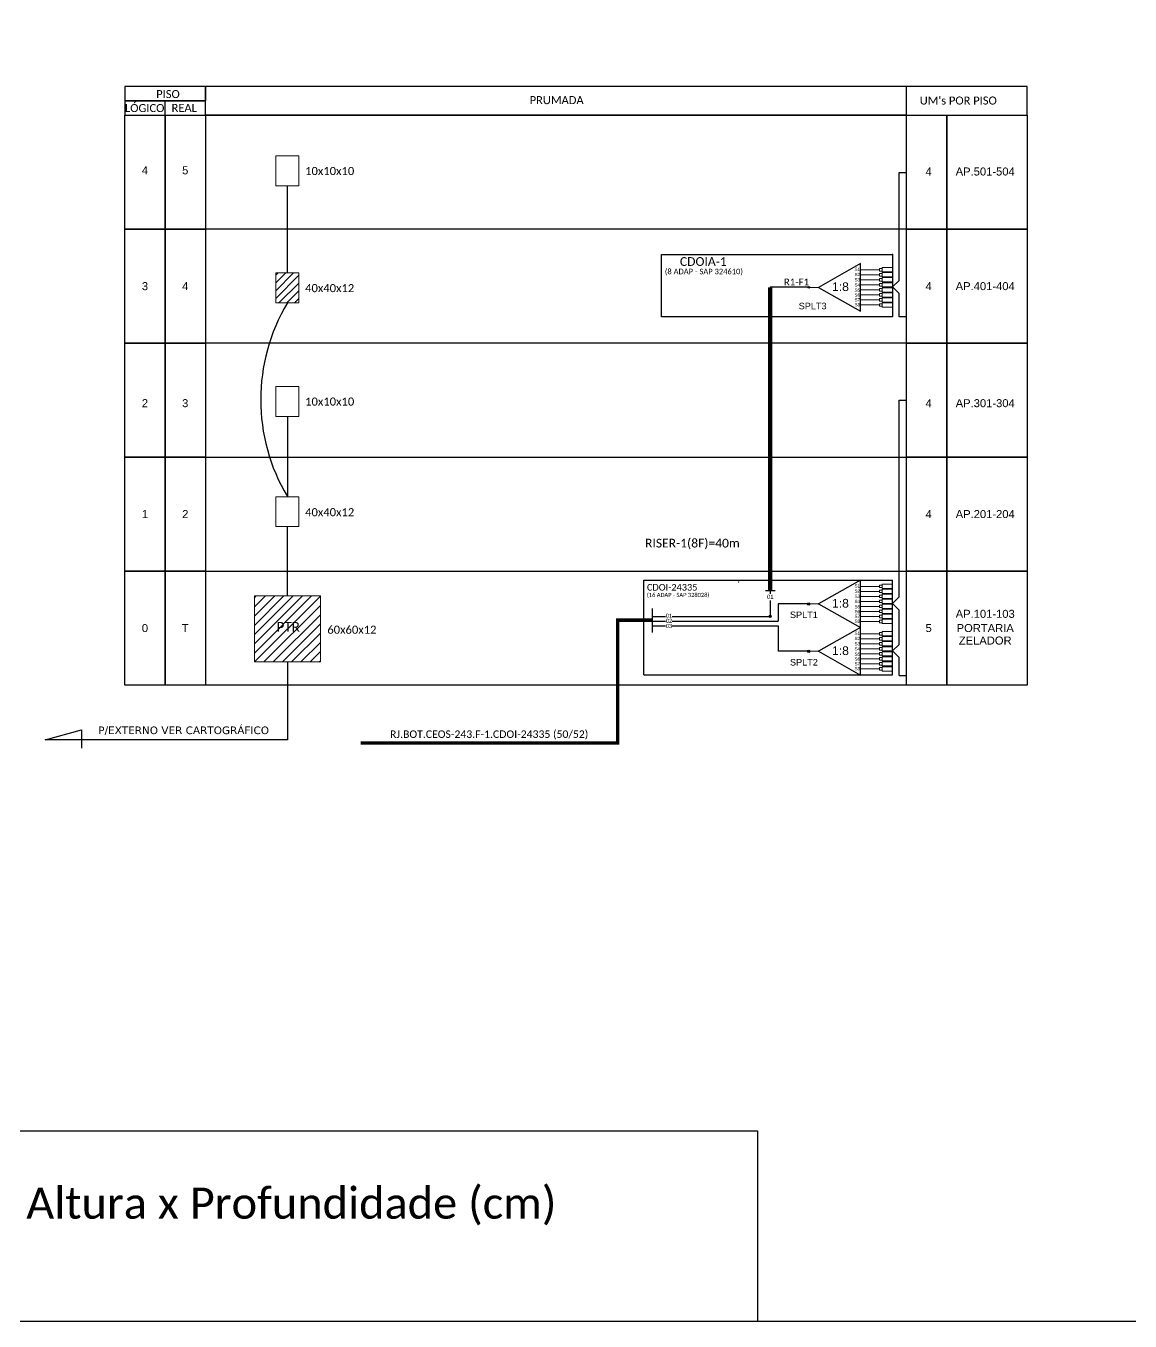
# Paper-space layout 'CDOI-24335' of a CAD drawing. Extents: x 1009 to 1848, y 3 to 597.
# Drawn here: x 1197 to 1450.8, y 2.8 to 300.5 of the extents above; entities that cross this region are included whole.
import ezdxf
from ezdxf.enums import TextEntityAlignment as Align

# ---------------------------------------------------------------- set-up
doc = ezdxf.new("R2010")
doc.units = 0
doc.header["$MEASUREMENT"] = 0
doc.layers.get('0').update_dxf_attribs({"linetype": 'CONTINUOUS'})
doc.layers.add('10.1-Caixas Subterrâneas', color=5, linetype='CONTINUOUS')
doc.layers.add('UMs', color=6, linetype='CONTINUOUS')
doc.layers.add('10.4-Postes', color=1, linetype='CONTINUOUS', lineweight=0)
doc.layers.add('40.1-ETIQUETAS', color=1, linetype='CONTINUOUS', lineweight=20)
doc.styles.add('ARIAL', font='arial.ttf')
doc.styles.add('siredit', font='verdana.ttf')
doc.styles.add('WMF-Calibri0', font='calibri.ttf')

# ---------------------------------------------------------------- blocks, each defined once
blk = doc.blocks.new('A$C415C251F')
at = {"color": 3}
blk.add_point((0, 0), dxfattribs=at)
blk = doc.blocks.new('LEG_CDOIA8_C-SPLT_DIR')
at = {"color": 3}
blk.add_blockref('A$C415C251F', (0, 0), dxfattribs=at)
at = {"color": 1, "style": 'WMF-Calibri0', "flags": 4}
blk.add_attdef('CDO', (-26.84, -2.61), '', height=2, dxfattribs=at)
blk.add_attdef('MODELO', text='', height=1.5, dxfattribs=at).set_placement((-22.23, -4.54), align=Align.CENTER)
at = {"style": 'ARIAL', "flags": 4}
blk.add_attdef('SPLITAGEM', text='', height=1.5, dxfattribs=at).set_placement((-18.36, -12.59), align=Align.CENTER)
blk = doc.blocks.new('SPLT_1-8_SC-APC')
at = {"color": 1}
blk.add_lwpolyline([(-7.37, -2.1), (-17.04, -7.55), (-7.37, -13), (-7.37, -2.1)], dxfattribs=at)
at = {"color": 3, "lineweight": 0}
for points in [[(-2.99, -3.51), (-7.37, -3.51)], [(-7.37, -4.66), (-2.99, -4.66)], [(-7.37, -5.82), (-2.99, -5.82)], [(-2.41, -3.02), (-2.41, -4)], [(-2.41, -3.02), (0, -3.02)], [(-2.41, -4), (0, -4)], [(-2.41, -4.17), (-2.41, -5.16)], [(-2.41, -4.17), (0, -4.17)], [(-2.41, -5.16), (0, -5.16)], [(-2.41, -5.32), (-2.41, -6.31)], [(-2.41, -5.32), (0, -5.32)], [(-7.37, -6.97), (-2.99, -6.97)], [(-7.37, -8.12), (-2.99, -8.12)], [(-2.41, -6.31), (0, -6.31)], [(-2.41, -6.48), (-2.41, -7.46)], [(-2.41, -6.48), (0, -6.48)], [(-2.41, -7.46), (0, -7.46)], [(-2.41, -7.63), (-2.41, -8.62)], [(-2.41, -7.63), (0, -7.63)], [(-2.41, -8.62), (0, -8.62)], [(-2.41, -8.78), (-2.41, -9.77)], [(-2.41, -8.78), (0, -8.78)], [(-7.37, -9.28), (-2.99, -9.28)], [(-7.37, -10.43), (-2.99, -10.43)], [(-7.37, -11.58), (-2.99, -11.58)], [(-2.41, -9.77), (0, -9.77)], [(-2.41, -9.94), (-2.41, -10.92)], [(-2.41, -9.94), (0, -9.94)], [(-2.41, -10.92), (0, -10.92)], [(-2.41, -11.09), (-2.41, -12.08)], [(-2.41, -11.09), (0, -11.09)], [(-2.41, -12.08), (0, -12.08)]]:
    blk.add_lwpolyline(points, dxfattribs=at)
for points in [[(-2.99, -3.22), (-2.41, -3.22), (-2.41, -3.8), (-2.99, -3.8)], [(-2.99, -4.38), (-2.41, -4.38), (-2.41, -4.95), (-2.99, -4.95)], [(-2.99, -5.53), (-2.41, -5.53), (-2.41, -6.1), (-2.99, -6.1)], [(-2.99, -6.68), (-2.41, -6.68), (-2.41, -7.26), (-2.99, -7.26)], [(-2.99, -7.84), (-2.41, -7.84), (-2.41, -8.41), (-2.99, -8.41)], [(-2.99, -8.99), (-2.41, -8.99), (-2.41, -9.56), (-2.99, -9.56)], [(-2.99, -10.14), (-2.41, -10.14), (-2.41, -10.72), (-2.99, -10.72)], [(-2.99, -11.3), (-2.41, -11.3), (-2.41, -11.87), (-2.99, -11.87)]]:
    blk.add_lwpolyline(points, close=True, dxfattribs=at)
at = {"color": 1, "lineweight": 0}
blk.add_lwpolyline([(-17.04, -7.55), (-19.26, -7.55)], dxfattribs=at)
at = {"color": 1, "style": 'ARIAL'}
for s, height, p in [('S1', 0.75, (-8.74, -3.78)), ('S2', 0.75, (-8.74, -4.97)), ('S3', 0.75, (-8.74, -6.18)), ('1:8', 2, (-13.91, -8.4)), ('S4', 0.75, (-8.74, -7.36)), ('S5', 0.75, (-8.74, -8.57)), ('S6', 0.75, (-8.74, -9.69)), ('S7', 0.75, (-8.74, -10.78)), ('S8', 0.75, (-8.74, -11.9))]:
    blk.add_text(s, height=height, dxfattribs=at).set_placement(p)
blk = doc.blocks.new('SPLITTER_')
blk.add_point((0, 0))
at = {"style": 'ARIAL', "flags": 4}
blk.add_attdef('SPLT', (0, -3.26), '', height=1.5, dxfattribs=at)

psp = doc.layouts.new('CDOI-24335')

# ---------------------------------------------------------------- hatches: boundary and pattern name
h = psp.add_hatch()
h.set_pattern_fill('ANSI31', color=1, scale=10)
h.set_pattern_definition([(45, (-10933.0747, -1539.3167), (-0.88388348, 0.88388348), [])])
h.paths.add_polyline_path([(1259.75, 243.68), (1254.45, 243.68), (1254.45, 236.78), (1259.75, 236.78)])
h = psp.add_hatch(color=3)
h.dxf.hatch_style = 1
edge = h.paths.add_edge_path()
edge.add_arc((1376.94, 240.37), 0.205, 0, 360)
h = psp.add_hatch()
h.set_pattern_fill('ANSI31', color=1, scale=12, style=0)
h.set_pattern_definition([(45, (515.9242, -307.8732), (-1.0606602, 1.0606602), [])])
h.paths.add_polyline_path([(1264.68, 169.39), (1249.51, 169.39), (1249.51, 154.25), (1264.68, 154.25)])
h.paths.add_polyline_path([(1254.23, 160.34), (1260.75, 160.34), (1260.75, 164.28), (1254.23, 164.28)], flags=9)
h = psp.add_hatch(color=3)
h.dxf.hatch_style = 1
edge = h.paths.add_edge_path()
edge.add_arc((1376.93, 167.6), 0.256, 0, 360)
h = psp.add_hatch(color=3)
h.dxf.hatch_style = 1
edge = h.paths.add_edge_path()
edge.add_arc((1368.08, 164.72), 0.256, 0, 360)
h = psp.add_hatch(color=3)
h.dxf.hatch_style = 1
edge = h.paths.add_edge_path()
edge.add_arc((1376.93, 156.7), 0.256, 0, 360)

# ---------------------------------------------------------------- linework, layer by layer
at = {"color": 0}
for p, q in [((1399.41, 279.93), (1238.25, 279.93)), ((1399.41, 253.74), (1238.25, 253.74)), ((1399.41, 227.54), (1238.25, 227.54)), ((1238.25, 201.35), (1399.41, 201.35)), ((1238.25, 175.15), (1399.41, 175.15)), ((1399.41, 148.96), (1238.25, 148.96))]:
    psp.add_line(p, q, dxfattribs=at)
psp.add_line((1335.37, 163.89), (1341, 163.88))
for points in [[(1009.19, 2.75), (1847.76, 2.75), (1847.76, 596.75), (1009.19, 596.75), (1009.19, 2.75)], [(1238.25, 279.93), (1427.19, 279.93), (1427.19, 286.51), (1238.25, 286.51), (1238.25, 286.51), (1238.25, 283.22)], [(1399.4, 279.93), (1399.4, 286.51)], [(1228.99, 279.93), (1228.99, 283.22)], [(1341, 165.14), (1341, 165.14)], [(1369.92, 162.53), (1369.92, 156.7)], [(1376.93, 156.7), (1369.92, 156.7)], [(1009.19, 46.45), (1365.14, 46.45)]]:
    psp.add_lwpolyline(points)
for points in [[(1219.74, 283.22), (1238.25, 283.22), (1238.25, 286.51), (1219.74, 286.51)], [(1219.74, 279.93), (1238.25, 279.93), (1238.25, 283.22), (1219.74, 283.22)]]:
    psp.add_lwpolyline(points, close=True)
for points in [[(1219.74, 279.93), (1228.99, 279.93), (1228.99, 253.74), (1219.74, 253.74)], [(1228.99, 279.93), (1238.25, 279.93), (1238.25, 253.74), (1228.99, 253.74)], [(1399.41, 279.93), (1408.67, 279.93), (1408.67, 253.74), (1399.41, 253.74)], [(1408.67, 279.93), (1427.19, 279.93), (1427.19, 253.74), (1408.67, 253.74)], [(1219.74, 253.74), (1228.99, 253.74), (1228.99, 227.54), (1219.74, 227.54)], [(1228.99, 253.74), (1238.25, 253.74), (1238.25, 227.54), (1228.99, 227.54)], [(1399.41, 253.74), (1408.67, 253.74), (1408.67, 227.54), (1399.41, 227.54)], [(1408.67, 253.74), (1427.19, 253.74), (1427.19, 227.54), (1408.67, 227.54)], [(1219.74, 227.54), (1228.99, 227.54), (1228.99, 201.35), (1219.74, 201.35)], [(1228.99, 227.54), (1238.25, 227.54), (1238.25, 201.35), (1228.99, 201.35)], [(1399.41, 227.54), (1408.67, 227.54), (1408.67, 201.35), (1399.41, 201.35)], [(1408.67, 227.54), (1427.19, 227.54), (1427.19, 201.35), (1408.67, 201.35)], [(1219.74, 201.35), (1228.99, 201.35), (1228.99, 175.15), (1219.74, 175.15)], [(1228.99, 201.35), (1238.25, 201.35), (1238.25, 175.15), (1228.99, 175.15)], [(1399.41, 201.35), (1408.67, 201.35), (1408.67, 175.15), (1399.41, 175.15)], [(1408.67, 201.35), (1427.19, 201.35), (1427.19, 175.15), (1408.67, 175.15)], [(1219.74, 175.15), (1228.99, 175.15), (1228.99, 148.96), (1219.74, 148.96)], [(1228.99, 175.15), (1238.25, 175.15), (1238.25, 148.96), (1228.99, 148.96)], [(1399.41, 175.15), (1408.67, 175.15), (1408.67, 148.96), (1399.41, 148.96)], [(1408.67, 175.15), (1427.19, 175.15), (1427.19, 148.96), (1408.67, 148.96)]]:
    psp.add_lwpolyline(points, close=True, dxfattribs=at)
at = {"lineweight": 0}
psp.add_lwpolyline([(1254.45, 270.6), (1259.75, 270.6), (1259.75, 263.7), (1254.45, 263.7)], close=True, dxfattribs=at)
at = {"color": 3}
for points in [[(1399.41, 233.59), (1397.76, 233.6), (1397.76, 238.94), (1396.2, 240.45), (1397.76, 241.96), (1397.76, 266.78), (1399.41, 266.78)], [(1257.1, 243.68), (1257.1, 263.7)], [(1397.76, 175.15), (1397.76, 214.44), (1399.41, 214.44)], [(1257.1, 210.7), (1257.1, 192.25)], [(1257.1, 169.42), (1257.1, 185.36)], [(1397.76, 162.2), (1397.76, 166.18), (1396.2, 167.68), (1397.76, 169.19), (1397.76, 175.15)], [(1341, 164.72), (1344, 164.72)], [(1345.58, 164.72), (1368.08, 164.72)], [(1397.76, 153.06), (1397.76, 155.28), (1396.2, 156.79), (1397.76, 158.29), (1397.76, 162.2)], [(1397.76, 151.18), (1397.76, 153.06)]]:
    psp.add_lwpolyline(points, dxfattribs=at)
at = {"color": 1}
psp.add_lwpolyline([(1343.07, 247.91), (1396.2, 247.91), (1396.2, 233.6), (1343.07, 233.6)], close=True, dxfattribs=at)
at = {"color": 1, "lineweight": 0}
for points in [[(1254.45, 243.68), (1259.75, 243.68), (1259.75, 236.78), (1254.45, 236.78)], [(1249.51, 169.42), (1264.68, 169.42), (1264.68, 154.25), (1249.51, 154.25)]]:
    psp.add_lwpolyline(points, close=True, dxfattribs=at)
at = {"color": 5, "const_width": 1}
psp.add_lwpolyline([(1368.09, 170.71), (1368.09, 240.37)], dxfattribs=at)
at = {"color": 5}
for points in [[(1376.73, 240.37), (1368.09, 240.37)], [(1367.02, 170.69), (1369.24, 170.69)], [(1368.09, 170.71), (1368.09, 169.91)], [(1368.08, 168.38), (1368.08, 164.72)]]:
    psp.add_lwpolyline(points, dxfattribs=at)
at = {"color": 0, "lineweight": 0}
for points in [[(1254.45, 217.6), (1259.75, 217.6), (1259.75, 210.7), (1254.45, 210.7)], [(1254.45, 192.25), (1259.75, 192.25), (1259.75, 185.36), (1254.45, 185.36)]]:
    psp.add_lwpolyline(points, close=True, dxfattribs=at)
at = {"color": 1}
for points in [[(1339, 173.05), (1396.2, 173.05)], [(1396.2, 151.26), (1396.2, 173.05)], [(1341, 161.03), (1341, 166.56)], [(1257.1, 154.25), (1257.1, 136.35), (1201.41, 136.35), (1209.79, 138.64), (1209.79, 134.41)], [(1339, 151.26), (1396.2, 151.26)]]:
    psp.add_lwpolyline(points, dxfattribs=at)
at = {"color": 2}
for points in [[(1376.93, 167.6), (1369.92, 167.6), (1369.92, 163.6)], [(1341, 163.6), (1344, 163.6)], [(1345.58, 163.6), (1369.92, 163.6)]]:
    psp.add_lwpolyline(points, dxfattribs=at)
at = {"color": 1, "const_width": 0.8}
psp.add_lwpolyline([(1341, 163.88), (1333.03, 163.88), (1333.03, 135.62), (1273.97, 135.62)], dxfattribs=at)
at = {"color": 7}
for points in [[(1341, 162.53), (1344, 162.53)], [(1345.58, 162.53), (1369.92, 162.53), (1369.92, 162.53)]]:
    psp.add_lwpolyline(points, dxfattribs=at)
at = {"linetype": 'Continuous'}
psp.add_lwpolyline([(1365.14, 46.45), (1365.14, 2.75)], dxfattribs=at)
at = {"color": 3}
for centre, radius in [((1376.94, 240.37), 0.205), ((1376.93, 167.6), 0.256), ((1368.08, 164.72), 0.256), ((1376.93, 156.7), 0.256)]:
    psp.add_circle(centre, radius, dxfattribs=at)
psp.add_arc((1294.43, 214.52), 43.46, 149.1862, 210.8138, dxfattribs=at)
at = {"layer": '10.1-Caixas Subterrâneas', "color": 1}
psp.add_lwpolyline([(1339, 151.26), (1339, 173.05)], dxfattribs=at)
at = {"layer": 'UMs', "color": 3, "linetype": 'ByBlock'}
psp.add_lwpolyline([(1397.76, 151.18), (1399.41, 151.18)], dxfattribs=at)

# ---------------------------------------------------------------- block references
at = {"color": 3}
for name, p in [('A$C415C251F', (1396.2, 247.91)), ('SPLT_1-8_SC-APC', (1396.2, 247.91)), ('SPLT_1-8_SC-APC', (1396.2, 175.15)), ('SPLT_1-8_SC-APC', (1396.2, 164.25))]:
    psp.add_blockref(name, p, dxfattribs=at)
ref = psp.add_blockref('SPLITTER_', (1379.16, 167.6), dxfattribs=dict(xscale=-1))
ref.add_attrib('SPLT', 'SPLT1', (1372.63, 164.34), dxfattribs={"height": 1.5, "style": 'ARIAL'})
ref = psp.add_blockref('SPLITTER_', (1379.16, 156.7), dxfattribs=dict(xscale=-1))
ref.add_attrib('SPLT', 'SPLT2', (1372.63, 153.44), dxfattribs={"height": 1.5, "style": 'ARIAL'})
at = {"layer": '10.4-Postes', "color": 1}
ref = psp.add_blockref('LEG_CDOIA8_C-SPLT_DIR', (1360.82, 172.64), dxfattribs=dict(at, xscale=0.7595886718509064, yscale=0.7595886718509064, zscale=0.7595886718509064))
ref.add_attrib('CDO', 'CDOI-24335', (1339.75, 170.66), dxfattribs={"layer": '0', "color": 0, "height": 1.519, "style": 'WMF-Calibri0'})
ref.add_attrib('MODELO', '(16 ADAP - SAP 328028)', dxfattribs={"layer": '0', "color": 0, "height": 0.9495, "style": 'WMF-Calibri0'}).set_placement((1346.92, 169.19), align=Align.CENTER)

# ---------------------------------------------------------------- texts
at = {"style": 'WMF-Calibri0'}
for s, p in [('  LÓGICO', (1218.47, 280.65)), ('     PISO', (1223.7, 283.87)), ('PRUMADA', (1312.79, 282.48)), ("UM's POR PISO", (1402.47, 282.38)), ('    REAL', (1227.88, 280.69))]:
    psp.add_text(s, height=1.84, dxfattribs=at).set_placement(p)
at = {"color": 0, "style": 'ARIAL'}
for s, p in [('4', (1224.36, 267.27)), ('5', (1233.62, 267.27)), ('AP.501-504', (1417.51, 266.99)), ('4', (1404.51, 266.99)), ('3', (1224.36, 240.64)), ('4', (1233.62, 240.64)), ('4', (1404.51, 240.64)), ('AP.401-404', (1417.51, 240.64)), ('2', (1224.36, 213.74)), ('3', (1233.62, 213.74)), ('4', (1404.51, 213.74)), ('AP.301-304', (1417.51, 213.74)), ('1', (1224.36, 188.25)), ('2', (1233.62, 188.25)), ('4', (1404.51, 188.25)), ('AP.201-204', (1417.51, 188.25)), ('AP.101-103', (1417.51, 165.32)), ('0', (1224.36, 162.05)), ('T', (1233.62, 162.05)), ('5', (1404.51, 162.05)), ('PORTARIA', (1417.51, 162.05)), ('ZELADOR', (1417.51, 159.18))]:
    psp.add_text(s, height=1.84, dxfattribs=at).set_placement(p, align=Align.MIDDLE_CENTER)
at = {"color": 0, "style": 'WMF-Calibri0'}
for s, p in [('10x10x10', (1261.18, 266.18)), ('40x40x12', (1261.18, 239.26)), ('10x10x10', (1261.18, 213.18)), ('40x40x12', (1261.18, 187.75)), ('60x60x12', (1266.29, 160.74))]:
    psp.add_text(s, height=1.854, dxfattribs=at).set_placement(p)
at = {"color": 1, "ltscale": 6, "style": 'WMF-Calibri0'}
psp.add_text('CDOIA-1', height=2, dxfattribs=at).set_placement((1347.33, 245.3))
psp.add_text('(8 ADAP - SAP 324610)', height=1.25, dxfattribs=at).set_placement((1352.84, 243.38), align=Align.CENTER)
at = {"color": 5, "style": 'WMF-Calibri0'}
for s, height, p in [('R1-F1', 1.6, (1371.23, 240.79)), ('RISER-1(8F)=40m', 2, (1339.32, 180.57))]:
    psp.add_text(s, height=height, dxfattribs=at).set_placement(p)
at = {"ltscale": 6, "style": 'ARIAL'}
psp.add_text('SPLT3', height=1.5, dxfattribs=at).set_placement((1377.84, 235.32), align=Align.CENTER)
at = {"color": 7, "style": 'ARIAL'}
for p in [(1368.11, 169.24), (1344.82, 164.88)]:
    psp.add_text('01', height=0.949, dxfattribs=at).set_placement(p, align=Align.MIDDLE_CENTER)
at = {"style": 'ARIAL'}
for s, p in [('02', (1344.82, 163.71)), ('03', (1344.82, 162.53))]:
    psp.add_text(s, height=0.949, dxfattribs=at).set_placement(p, align=Align.MIDDLE_CENTER)
at = {"color": 7, "style": 'WMF-Calibri0'}
psp.add_text('PTR', height=2.224, dxfattribs=at).set_placement((1254.61, 161.21))
at = {"color": 1, "style": 'WMF-Calibri0'}
psp.add_text('RJ.BOT.CEOS-243.F-1.CDOI-24335 (50/52)', height=1.7248, dxfattribs=at).set_placement((1280.69, 136.8))
at = {"insert": (1013.96, 33.42), "char_height": 7.1308, "width": 658.8434, "attachment_point": 1, "style": 'WMF-Calibri0'}
psp.add_mtext('Medidas das caixas internas =  Largura x Altura x Profundidade (cm)', dxfattribs=at)
at = {"layer": '40.1-ETIQUETAS', "color": 1, "style": 'siredit'}
psp.add_text('P/EXTERNO VER CARTOGRÁFICO', height=1.7496, dxfattribs=at).set_placement((1233.25, 138.55), align=Align.MIDDLE_CENTER)

doc.saveas('drawing.dxf')
